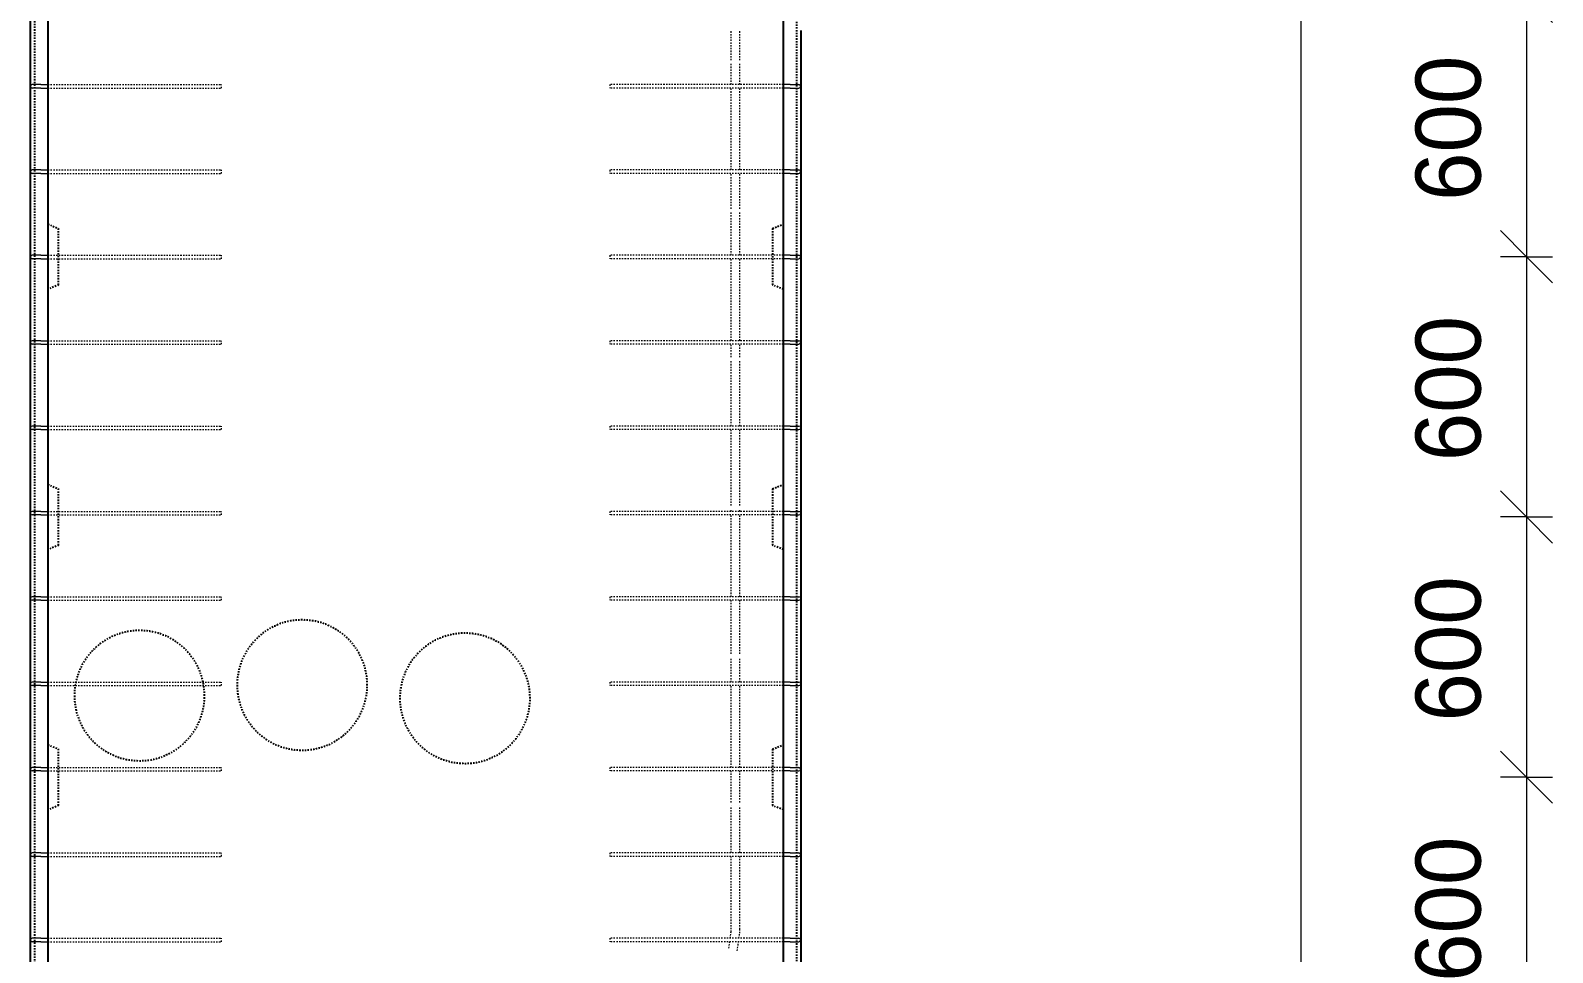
# Model space of a CAD drawing. Header units: millimetres. Extents: x -13510 to 6621, y -2503 to 13671.
# Drawn here: x -6091 to -2584, y 73 to 2199 of the extents above; entities that cross this region are included whole.
import ezdxf

# ---------------------------------------------------------------- set-up
doc = ezdxf.new("R2010")
doc.units = ezdxf.units.MM
doc.linetypes.add('Dash', pattern=[6.36, 3.18, -3.18])
for name, color, linetype, lineweight in [('A-ANNO-DIMS', 211, 'Continuous', 9), ('A-ANNO-DIMS-60', 211, 'Continuous', 9), ('A-WALL', 113, 'Continuous', 25), ('A-WALL-HDLN', 110, 'Dash', 25), ('S-RBAR', 171, 'Continuous', 18)]:
    doc.layers.add(name, color=color, linetype=linetype, lineweight=lineweight)
doc.styles.add('Nirmala UI Semilight', font='NirmalaS.ttf', dxfattribs={"height": 150})
doc.dimstyles.new('Arrow_Filled_-_2_5_NI_UI', dxfattribs={"dimscale": 304.8, "dimtxt": 157.104592, "dimasz": 0.393701, "dimexe": 0.19685, "dimexo": 0.0625, "dimgap": 0.19685, "dimtad": 1, "dimdec": 0, "dimzin": 0, "dimdsep": 46, "dimtxsty": 'Nirmala UI Semilight', "dimblk1": 'OBLIQUE', "dimblk2": 'OBLIQUE', "dimsah": 1, "dimcen": 0.09, "dimazin": 0, "dimtfac": 1, "dimtdec": 4, "dimtix": 1, "dimtmove": 0, "dimatfit": 3, "dimfxl": 0.19685, "dimfxlon": 1, "dimtvp": 1, "dimtolj": 1, "dimtzin": 0, "dimarcsym": 2})

# ---------------------------------------------------------------- blocks, each defined once
blk = doc.blocks.new('DIMBLOCK54-Elevation Front')
at = {"layer": 'A-ANNO-DIMS-60'}
for p, q in [((-3163.6, 7580), (-3223.6, 7640)), ((-3163.6, 7580), (-3223.6, 7580)), ((-3163.6, 7580), (-3163.6, -1275)), ((-3163.6, 7580), (-3103.6, 7520)), ((-3163.6, 7580), (-3103.6, 7580)), ((-3163.6, -1275), (-3223.6, -1215)), ((-3163.6, -1275), (-3223.6, -1275)), ((-3163.6, -1275), (-3103.6, -1335)), ((-3163.6, -1275), (-3103.6, -1275))]:
    blk.add_line(p, q, dxfattribs=at)
at = {"layer": 'A-ANNO-DIMS-60', "color": 0, "insert": (-3419.3, 2382.7), "char_height": 150, "width": 1847.55, "attachment_point": 1, "rotation": 90, "line_spacing_factor": 1.142579, "style": 'Nirmala UI Semilight'}
blk.add_mtext('T8@200mm C/C', dxfattribs=at)
blk = doc.blocks.new('_Oblique')
at = {"color": 0, "linetype": 'ByBlock', "lineweight": -2}
blk.add_line((-0.5, -0.5), (0.5, 0.5), dxfattribs=at)
blk = doc.blocks.new('DIMBLOCK66-Elevation Front')
at = {"layer": 'A-ANNO-DIMS-60'}
for p, q in [((-2643.6, 2277.5), (-2703.6, 2337.5)), ((-2643.6, 2277.5), (-2703.6, 2277.5)), ((-2643.6, 2277.5), (-2643.6, 1677.5)), ((-2643.6, 2277.5), (-2583.6, 2217.5)), ((-2643.6, 2277.5), (-2583.6, 2277.5)), ((-2643.6, 1677.5), (-2703.6, 1737.5)), ((-2643.6, 1677.5), (-2703.6, 1677.5)), ((-2643.6, 1677.5), (-2583.6, 1617.5)), ((-2643.6, 1677.5), (-2583.6, 1677.5))]:
    blk.add_line(p, q, dxfattribs=at)
at = {"layer": 'A-ANNO-DIMS-60', "color": 0, "insert": (-2899.3, 1806.1), "char_height": 150, "width": 411.328, "attachment_point": 1, "rotation": 90, "line_spacing_factor": 1.142579, "style": 'Nirmala UI Semilight'}
blk.add_mtext('600', dxfattribs=at)
blk = doc.blocks.new('DIMBLOCK67-Elevation Front')
at = {"layer": 'A-ANNO-DIMS-60'}
for p, q in [((-2643.6, 1677.5), (-2703.6, 1737.5)), ((-2643.6, 1677.5), (-2703.6, 1677.5)), ((-2643.6, 1677.5), (-2643.6, 1077.5)), ((-2643.6, 1677.5), (-2583.6, 1617.5)), ((-2643.6, 1677.5), (-2583.6, 1677.5)), ((-2643.6, 1077.5), (-2703.6, 1137.5)), ((-2643.6, 1077.5), (-2703.6, 1077.5)), ((-2643.6, 1077.5), (-2583.6, 1017.5)), ((-2643.6, 1077.5), (-2583.6, 1077.5))]:
    blk.add_line(p, q, dxfattribs=at)
at = {"layer": 'A-ANNO-DIMS-60', "color": 0, "insert": (-2899.3, 1206.1), "char_height": 150, "width": 411.328, "attachment_point": 1, "rotation": 90, "line_spacing_factor": 1.142579, "style": 'Nirmala UI Semilight'}
blk.add_mtext('600', dxfattribs=at)
blk = doc.blocks.new('DIMBLOCK68-Elevation Front')
at = {"layer": 'A-ANNO-DIMS-60'}
for p, q in [((-2643.6, 1077.5), (-2703.6, 1137.5)), ((-2643.6, 1077.5), (-2703.6, 1077.5)), ((-2643.6, 1077.5), (-2643.6, 477.5)), ((-2643.6, 1077.5), (-2583.6, 1017.5)), ((-2643.6, 1077.5), (-2583.6, 1077.5)), ((-2643.6, 477.5), (-2703.6, 537.5)), ((-2643.6, 477.5), (-2703.6, 477.5)), ((-2643.6, 477.5), (-2583.6, 417.5)), ((-2643.6, 477.5), (-2583.6, 477.5))]:
    blk.add_line(p, q, dxfattribs=at)
at = {"layer": 'A-ANNO-DIMS-60', "color": 0, "insert": (-2899.3, 606.1), "char_height": 150, "width": 411.328, "attachment_point": 1, "rotation": 90, "line_spacing_factor": 1.142579, "style": 'Nirmala UI Semilight'}
blk.add_mtext('600', dxfattribs=at)
blk = doc.blocks.new('DIMBLOCK69-Elevation Front')
at = {"layer": 'A-ANNO-DIMS-60'}
for p, q in [((-2643.6, 477.5), (-2703.6, 537.5)), ((-2643.6, 477.5), (-2703.6, 477.5)), ((-2643.6, 477.5), (-2643.6, -122.5)), ((-2643.6, 477.5), (-2583.6, 417.5)), ((-2643.6, 477.5), (-2583.6, 477.5)), ((-2643.6, -122.5), (-2703.6, -62.5)), ((-2643.6, -122.5), (-2703.6, -122.5)), ((-2643.6, -122.5), (-2583.6, -182.5)), ((-2643.6, -122.5), (-2583.6, -122.5))]:
    blk.add_line(p, q, dxfattribs=at)
at = {"layer": 'A-ANNO-DIMS-60', "color": 0, "insert": (-2899.3, 6.1), "char_height": 150, "width": 411.328, "attachment_point": 1, "rotation": 90, "line_spacing_factor": 1.142579, "style": 'Nirmala UI Semilight'}
blk.add_mtext('600', dxfattribs=at)

msp = doc.modelspace()

# ---------------------------------------------------------------- linework, layer by layer
at = {"layer": 'A-WALL'}
for p, q in [((-6051.2, 7060), (-6051.2, -1395)), ((-4356.2, -1395), (-4356.2, 7060)), ((-6091.2, 2070.6), (-6091.2, 2266.6)), ((-4316.2, 2199), (-4316.2, 2070.6)), ((-6091.2, 1873.8), (-6091.2, 2069.8)), ((-4316.2, 2069.8), (-4316.2, 1873.8)), ((-6091.2, 1677), (-6091.2, 1873.1)), ((-4316.2, 1873.1), (-4316.2, 1677)), ((-6091.2, 1480.3), (-6091.2, 1676.3)), ((-4316.2, 1676.3), (-4316.2, 1480.3)), ((-6091.2, 1283.5), (-6091.2, 1479.5)), ((-4316.2, 1479.5), (-4316.2, 1283.5)), ((-6091.2, 1086.7), (-6091.2, 1282.7)), ((-4316.2, 1282.7), (-4316.2, 1086.7)), ((-6091.2, 889.9), (-6091.2, 1086)), ((-4316.2, 1086), (-4316.2, 889.9)), ((-6091.2, 693.2), (-6091.2, 889.2)), ((-4316.2, 889.2), (-4316.2, 693.2)), ((-6091.2, 496.4), (-6091.2, 692.4)), ((-4316.2, 692.4), (-4316.2, 496.4)), ((-6091.2, 299.6), (-6091.2, 495.6)), ((-4316.2, 495.6), (-4316.2, 299.6)), ((-6091.2, 102.8), (-6091.2, 298.8)), ((-4316.2, 298.8), (-4316.2, 102.8)), ((-6091.2, -94), (-6091.2, 102.1)), ((-4316.2, 102.1), (-4316.2, -94))]:
    msp.add_line(p, q, dxfattribs=at)
at = {"layer": 'A-WALL-HDLN'}
for p, q in [((-6081.2, -1395), (-6081.2, 3650)), ((-4326.2, 3650), (-4326.2, -1395)), ((-6051.2, 1752.5), (-6026.2, 1742.5)), ((-6026.2, 1612.5), (-6026.2, 1742.5)), ((-4381.2, 1742.5), (-4356.2, 1752.5)), ((-4381.2, 1742.5), (-4381.2, 1612.5)), ((-6026.2, 1612.5), (-6051.2, 1602.5)), ((-4356.2, 1602.5), (-4381.2, 1612.5)), ((-6051.2, 1152.5), (-6026.2, 1142.5)), ((-6026.2, 1012.5), (-6026.2, 1142.5)), ((-4381.2, 1142.5), (-4356.2, 1152.5)), ((-4381.2, 1142.5), (-4381.2, 1012.5)), ((-6026.2, 1012.5), (-6051.2, 1002.5)), ((-4356.2, 1002.5), (-4381.2, 1012.5)), ((-6051.2, 552.5), (-6026.2, 542.5)), ((-6026.2, 412.5), (-6026.2, 542.5)), ((-4381.2, 542.5), (-4356.2, 552.5)), ((-4381.2, 542.5), (-4381.2, 412.5)), ((-6026.2, 412.5), (-6051.2, 402.5)), ((-4356.2, 402.5), (-4381.2, 412.5))]:
    msp.add_line(p, q, dxfattribs=at)
for centre, start, end in [((-5839.9, 665.7), 0, 180), ((-5464.9, 690.1), 0, 180), ((-5089.9, 659.6), 0, 180), ((-5464.9, 690.1), 180, 0), ((-5839.9, 665.7), 180, 0), ((-5089.9, 659.6), 180, 0)]:
    msp.add_arc(centre, 150, start, end, dxfattribs=at)
at = {"layer": 'S-RBAR', "linetype": 'Dash'}
for p, q in [((-4476.2, 2130.2), (-4476.2, 2199)), ((-4456.2, 2130.2), (-4456.2, 2199)), ((-4476.2, 2074.2), (-4476.2, 2122.2)), ((-4456.2, 2074.2), (-4456.2, 2122.2)), ((-6051.1, 2074.2), (-5651.2, 2074.2)), ((-5651.2, 2066.2), (-5651.2, 2074.2)), ((-4356.2, 2074.2), (-4756.2, 2074.2)), ((-4756.2, 2074.2), (-4756.2, 2066.2)), ((-6051.1, 2066.2), (-5651.2, 2066.2)), ((-4356.2, 2066.2), (-4756.2, 2066.2)), ((-4476.2, 1877.4), (-4476.2, 2066.2)), ((-4456.2, 1877.4), (-4456.2, 2066.2)), ((-6051.1, 1877.4), (-5651.2, 1877.4)), ((-6051.1, 1869.4), (-5651.2, 1869.4)), ((-5651.2, 1869.4), (-5651.2, 1877.4)), ((-4356.2, 1877.4), (-4756.2, 1877.4)), ((-4756.2, 1877.4), (-4756.2, 1869.4)), ((-4356.2, 1869.4), (-4756.2, 1869.4)), ((-4476.2, 1788), (-4476.2, 1869.4)), ((-4456.2, 1788), (-4456.2, 1869.4)), ((-4476.2, 1680.7), (-4476.2, 1780)), ((-4456.2, 1680.7), (-4456.2, 1780)), ((-6051.1, 1680.7), (-5651.2, 1680.7)), ((-6051.1, 1672.7), (-5651.2, 1672.7)), ((-5651.2, 1672.7), (-5651.2, 1680.7)), ((-4356.2, 1680.7), (-4756.2, 1680.7)), ((-4756.2, 1680.7), (-4756.2, 1672.7)), ((-4356.2, 1672.7), (-4756.2, 1672.7)), ((-4476.2, 1483.9), (-4476.2, 1672.7)), ((-4456.2, 1483.9), (-4456.2, 1672.7)), ((-6051.1, 1483.9), (-5651.2, 1483.9)), ((-6051.1, 1475.9), (-5651.2, 1475.9)), ((-5651.2, 1475.9), (-5651.2, 1483.9)), ((-4356.2, 1483.9), (-4756.2, 1483.9)), ((-4756.2, 1483.9), (-4756.2, 1475.9)), ((-4356.2, 1475.9), (-4756.2, 1475.9)), ((-4476.2, 1445.9), (-4476.2, 1475.9)), ((-4456.2, 1445.9), (-4456.2, 1475.9)), ((-4476.2, 1287.1), (-4476.2, 1437.9)), ((-4456.2, 1287.1), (-4456.2, 1437.9)), ((-6051.1, 1287.1), (-5651.2, 1287.1)), ((-6051.1, 1279.1), (-5651.2, 1279.1)), ((-5651.2, 1279.1), (-5651.2, 1287.1)), ((-4356.2, 1287.1), (-4756.2, 1287.1)), ((-4756.2, 1287.1), (-4756.2, 1279.1)), ((-4356.2, 1279.1), (-4756.2, 1279.1)), ((-4476.2, 1103.8), (-4476.2, 1279.1)), ((-4456.2, 1103.8), (-4456.2, 1279.1)), ((-6051.1, 1090.3), (-5651.2, 1090.3)), ((-5651.2, 1082.3), (-5651.2, 1090.3)), ((-4356.2, 1090.3), (-4756.2, 1090.3)), ((-4756.2, 1090.3), (-4756.2, 1082.3)), ((-4476.2, 1090.3), (-4476.2, 1095.8)), ((-4456.2, 1090.3), (-4456.2, 1095.8)), ((-6051.1, 1082.3), (-5651.2, 1082.3)), ((-4356.2, 1082.3), (-4756.2, 1082.3)), ((-4476.2, 893.6), (-4476.2, 1082.3)), ((-4456.2, 893.6), (-4456.2, 1082.3)), ((-6051.1, 893.6), (-5651.2, 893.6)), ((-6051.1, 885.6), (-5651.2, 885.6)), ((-5651.2, 885.6), (-5651.2, 893.6)), ((-4356.2, 893.6), (-4756.2, 893.6)), ((-4756.2, 893.6), (-4756.2, 885.6)), ((-4356.2, 885.6), (-4756.2, 885.6)), ((-4476.2, 761.7), (-4476.2, 885.6)), ((-4456.2, 761.7), (-4456.2, 885.6)), ((-4476.2, 696.8), (-4476.2, 753.7)), ((-4456.2, 696.8), (-4456.2, 753.7)), ((-6051.1, 696.8), (-5651.2, 696.8)), ((-6051.1, 688.8), (-5651.2, 688.8)), ((-5651.2, 688.8), (-5651.2, 696.8)), ((-4356.2, 696.8), (-4756.2, 696.8)), ((-4756.2, 696.8), (-4756.2, 688.8)), ((-4356.2, 688.8), (-4756.2, 688.8)), ((-4476.2, 500), (-4476.2, 688.8)), ((-4456.2, 500), (-4456.2, 688.8)), ((-6051.1, 500), (-5651.2, 500)), ((-6051.1, 492), (-5651.2, 492)), ((-5651.2, 492), (-5651.2, 500)), ((-4356.2, 500), (-4756.2, 500)), ((-4756.2, 500), (-4756.2, 492)), ((-4356.2, 492), (-4756.2, 492)), ((-4476.2, 419.6), (-4476.2, 492)), ((-4456.2, 419.6), (-4456.2, 492)), ((-4476.2, 303.2), (-4476.2, 411.6)), ((-4456.2, 303.2), (-4456.2, 411.6)), ((-6051.1, 303.2), (-5651.2, 303.2)), ((-6051.1, 295.2), (-5651.2, 295.2)), ((-5651.2, 295.2), (-5651.2, 303.2)), ((-4356.2, 303.2), (-4756.2, 303.2)), ((-4756.2, 303.2), (-4756.2, 295.2)), ((-4356.2, 295.2), (-4756.2, 295.2)), ((-4476.2, 127.1), (-4476.2, 295.2)), ((-4456.2, 127.1), (-4456.2, 295.2)), ((-6051.1, 106.4), (-5651.2, 106.4)), ((-5651.2, 98.4), (-5651.2, 106.4)), ((-4356.2, 106.4), (-4756.2, 106.4)), ((-4756.2, 106.4), (-4756.2, 98.4)), ((-4478.6, 106.4), (-4476.6, 121)), ((-4458.4, 106.4), (-4456.8, 118.3)), ((-6051.1, 98.4), (-5651.2, 98.4)), ((-4356.2, 98.4), (-4756.2, 98.4)), ((-4481.8, 83.4), (-4479.7, 98.4)), ((-4462.4, 77.5), (-4459.5, 98.4))]:
    msp.add_line(p, q, dxfattribs=at)
at = {"layer": 'S-RBAR'}
for p, q in [((-6067.2, 2074.2), (-6087.2, 2074.2)), ((-6067.2, 2074.2), (-6051.2, 2074.2)), ((-4340.2, 2074.2), (-4356.2, 2074.2)), ((-4340.2, 2074.2), (-4320.2, 2074.2)), ((-6067.2, 2066.2), (-6087.2, 2066.2)), ((-6067.2, 2066.2), (-6051.2, 2066.2)), ((-4340.2, 2066.2), (-4356.2, 2066.2)), ((-4340.2, 2066.2), (-4320.2, 2066.2)), ((-6067.2, 1877.4), (-6087.2, 1877.4)), ((-6067.2, 1869.4), (-6087.2, 1869.4)), ((-6067.2, 1877.4), (-6051.2, 1877.4)), ((-6067.2, 1869.4), (-6051.2, 1869.4)), ((-4340.2, 1877.4), (-4356.2, 1877.4)), ((-4340.2, 1869.4), (-4356.2, 1869.4)), ((-4340.2, 1877.4), (-4320.2, 1877.4)), ((-4340.2, 1869.4), (-4320.2, 1869.4)), ((-6067.2, 1680.7), (-6087.2, 1680.7)), ((-6067.2, 1672.7), (-6087.2, 1672.7)), ((-6067.2, 1680.7), (-6051.2, 1680.7)), ((-6067.2, 1672.7), (-6051.2, 1672.7)), ((-4340.2, 1680.7), (-4356.2, 1680.7)), ((-4340.2, 1672.7), (-4356.2, 1672.7)), ((-4340.2, 1680.7), (-4320.2, 1680.7)), ((-4340.2, 1672.7), (-4320.2, 1672.7)), ((-6067.2, 1483.9), (-6087.2, 1483.9)), ((-6067.2, 1475.9), (-6087.2, 1475.9)), ((-6067.2, 1483.9), (-6051.2, 1483.9)), ((-6067.2, 1475.9), (-6051.2, 1475.9)), ((-4340.2, 1483.9), (-4356.2, 1483.9)), ((-4340.2, 1475.9), (-4356.2, 1475.9)), ((-4340.2, 1483.9), (-4320.2, 1483.9)), ((-4340.2, 1475.9), (-4320.2, 1475.9)), ((-6067.2, 1287.1), (-6087.2, 1287.1)), ((-6067.2, 1279.1), (-6087.2, 1279.1)), ((-6067.2, 1287.1), (-6051.2, 1287.1)), ((-6067.2, 1279.1), (-6051.2, 1279.1)), ((-4340.2, 1287.1), (-4356.2, 1287.1)), ((-4340.2, 1279.1), (-4356.2, 1279.1)), ((-4340.2, 1287.1), (-4320.2, 1287.1)), ((-4340.2, 1279.1), (-4320.2, 1279.1)), ((-6067.2, 1090.3), (-6087.2, 1090.3)), ((-6067.2, 1090.3), (-6051.2, 1090.3)), ((-4340.2, 1090.3), (-4356.2, 1090.3)), ((-4340.2, 1090.3), (-4320.2, 1090.3)), ((-6067.2, 1082.3), (-6087.2, 1082.3)), ((-6067.2, 1082.3), (-6051.2, 1082.3)), ((-4340.2, 1082.3), (-4356.2, 1082.3)), ((-4340.2, 1082.3), (-4320.2, 1082.3)), ((-6067.2, 893.6), (-6087.2, 893.6)), ((-6067.2, 885.6), (-6087.2, 885.6)), ((-6067.2, 893.6), (-6051.2, 893.6)), ((-6067.2, 885.6), (-6051.2, 885.6)), ((-4340.2, 893.6), (-4356.2, 893.6)), ((-4340.2, 885.6), (-4356.2, 885.6)), ((-4340.2, 893.6), (-4320.2, 893.6)), ((-4340.2, 885.6), (-4320.2, 885.6)), ((-6067.2, 696.8), (-6087.2, 696.8)), ((-6067.2, 688.8), (-6087.2, 688.8)), ((-6067.2, 696.8), (-6051.2, 696.8)), ((-6067.2, 688.8), (-6051.2, 688.8)), ((-4340.2, 696.8), (-4356.2, 696.8)), ((-4340.2, 688.8), (-4356.2, 688.8)), ((-4340.2, 696.8), (-4320.2, 696.8)), ((-4340.2, 688.8), (-4320.2, 688.8)), ((-6067.2, 500), (-6087.2, 500)), ((-6067.2, 492), (-6087.2, 492)), ((-6067.2, 500), (-6051.2, 500)), ((-6067.2, 492), (-6051.2, 492)), ((-4340.2, 500), (-4356.2, 500)), ((-4340.2, 492), (-4356.2, 492)), ((-4340.2, 500), (-4320.2, 500)), ((-4340.2, 492), (-4320.2, 492)), ((-6067.2, 303.2), (-6087.2, 303.2)), ((-6067.2, 295.2), (-6087.2, 295.2)), ((-6067.2, 303.2), (-6051.2, 303.2)), ((-6067.2, 295.2), (-6051.2, 295.2)), ((-4340.2, 303.2), (-4356.2, 303.2)), ((-4340.2, 295.2), (-4356.2, 295.2)), ((-4340.2, 303.2), (-4320.2, 303.2)), ((-4340.2, 295.2), (-4320.2, 295.2)), ((-6067.2, 106.4), (-6087.2, 106.4)), ((-6067.2, 106.4), (-6051.2, 106.4)), ((-4340.2, 106.4), (-4356.2, 106.4)), ((-4340.2, 106.4), (-4320.2, 106.4)), ((-6067.2, 98.4), (-6087.2, 98.4)), ((-6067.2, 98.4), (-6051.2, 98.4)), ((-4340.2, 98.4), (-4356.2, 98.4)), ((-4340.2, 98.4), (-4320.2, 98.4))]:
    msp.add_line(p, q, dxfattribs=at)
for centre, start, end in [((-6087.2, 2070.2), 90, 270), ((-4320.2, 2070.2), 270, 90), ((-6087.2, 1873.4), 90, 270), ((-4320.2, 1873.4), 270, 90), ((-6087.2, 1676.7), 90, 270), ((-4320.2, 1676.7), 270, 90), ((-6087.2, 1479.9), 90, 270), ((-4320.2, 1479.9), 270, 90), ((-6087.2, 1283.1), 90, 270), ((-4320.2, 1283.1), 270, 90), ((-6087.2, 1086.3), 90, 270), ((-4320.2, 1086.3), 270, 90), ((-6087.2, 889.6), 90, 270), ((-4320.2, 889.6), 270, 90), ((-6087.2, 692.8), 90, 270), ((-4320.2, 692.8), 270, 90), ((-6087.2, 496), 90, 270), ((-4320.2, 496), 270, 90), ((-6087.2, 299.2), 90, 270), ((-4320.2, 299.2), 270, 90), ((-6087.2, 102.4), 90, 270), ((-4320.2, 102.4), 270, 90)]:
    msp.add_arc(centre, 4, start, end, dxfattribs=at)
at = {"layer": 'S-RBAR', "linetype": 'Dash'}
for radius in [45, 65]:
    msp.add_arc((-4521.2, 127.1), radius, 352.2034, 0, dxfattribs=at)

# ---------------------------------------------------------------- dimensions: what is measured, and where the dimension line sits
at = {"layer": 'A-ANNO-DIMS'}
dim = msp.add_linear_dim(base=(-3163.6, -1275), p1=(-3223.6, 7580), p2=(-3223.6, -1275), angle=90, text='T8@200mm C/C', dimstyle='Arrow_Filled_-_2_5_NI_UI', override={"dimpost": '<>', "dimfxl": 8855}, dxfattribs=at)
dim.commit()
dim.dimension.update_dxf_attribs({"geometry": 'DIMBLOCK54-Elevation Front', "text_midpoint": (-3312.3, 3152.5)})
for base, p1, p2, picture, middle in [((-2643.6, 1677.5), (-2703.6, 2277.5), (-2703.6, 1677.5), 'DIMBLOCK66-Elevation Front', (-2781.2, 1977.5)), ((-2643.6, 1077.5), (-2703.6, 1677.5), (-2703.6, 1077.5), 'DIMBLOCK67-Elevation Front', (-2781.2, 1377.5)), ((-2643.6, 477.5), (-2703.6, 1077.5), (-2703.6, 477.5), 'DIMBLOCK68-Elevation Front', (-2781.2, 777.5)), ((-2643.6, -122.5), (-2703.6, 477.5), (-2703.6, -122.5), 'DIMBLOCK69-Elevation Front', (-2781.2, 177.5))]:
    dim = msp.add_linear_dim(base=base, p1=p1, p2=p2, angle=90, dimstyle='Arrow_Filled_-_2_5_NI_UI', override={"dimpost": '<>', "dimfxl": 600}, dxfattribs=at)
    dim.commit()
    dim.dimension.update_dxf_attribs({"geometry": picture, "text_midpoint": middle})

doc.saveas('drawing.dxf')
